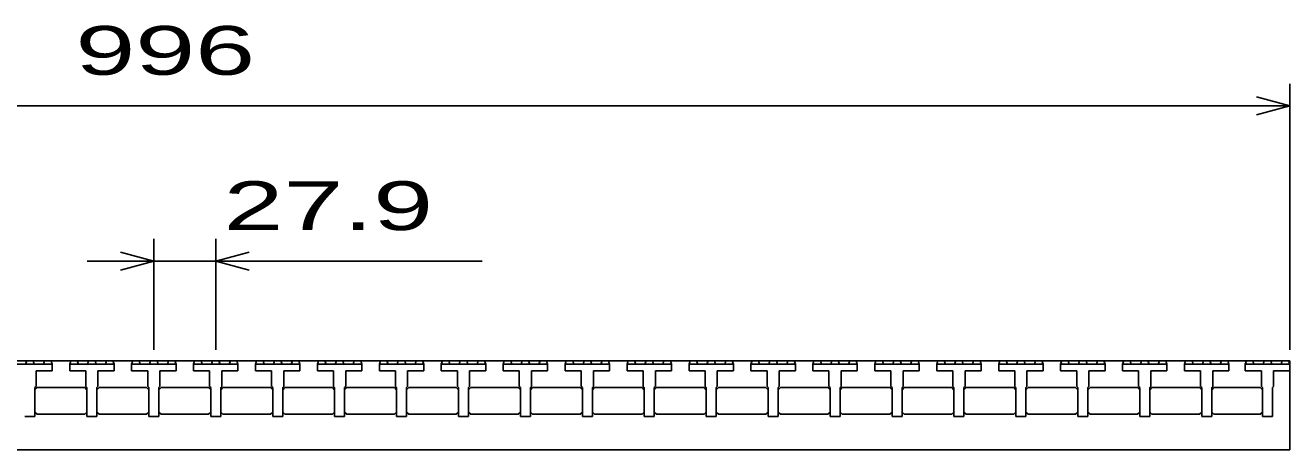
# Model space of a CAD drawing. Units: millimetres, scale not verified. Extents: x -1820 to 1731, y -1282 to 1054.
# Drawn here: x -993 to -423, y -422 to -230 of the extents above; entities that cross this region are included whole.
import ezdxf
from ezdxf.enums import TextEntityAlignment as Align

# ---------------------------------------------------------------- set-up
doc = ezdxf.new("R2010")
doc.units = ezdxf.units.MM
doc.header["$LTSCALE"] = 10
doc.layers.add('16', color=3, linetype='Continuous', lineweight=25)
doc.layers.add('22', color=2, linetype='Continuous', lineweight=25)
doc.styles.add('ベクトル', font='')
doc.styles.get('ベクトル').set_extended_font_data('ベクトル')

msp = doc.modelspace()

# ---------------------------------------------------------------- linework, layer by layer
at = {"layer": '16'}
for p, q in [((-1419, -381.5), (-423, -381.5)), ((-992.45, -383), (-991.95, -381.5)), ((-991.95, -381.5), (-989.05, -381.5)), ((-989.05, -381.5), (-988.55, -383)), ((-984.4, -383), (-983.9, -381.5)), ((-983.9, -381.5), (-981, -381.5)), ((-981, -381.5), (-980.5, -383)), ((-972.6, -383), (-972.1, -381.5)), ((-972.1, -381.5), (-969.2, -381.5)), ((-969.2, -381.5), (-968.7, -383)), ((-964.55, -383), (-964.05, -381.5)), ((-964.05, -381.5), (-961.15, -381.5)), ((-961.15, -381.5), (-960.65, -383)), ((-956.5, -383), (-956, -381.5)), ((-956, -381.5), (-953.1, -381.5)), ((-953.1, -381.5), (-952.6, -383)), ((-944.7, -383), (-944.2, -381.5)), ((-944.2, -381.5), (-941.3, -381.5)), ((-941.3, -381.5), (-940.8, -383)), ((-936.65, -383), (-936.15, -381.5)), ((-936.15, -381.5), (-933.25, -381.5)), ((-933.25, -381.5), (-932.75, -383)), ((-928.6, -383), (-928.1, -381.5)), ((-928.1, -381.5), (-925.2, -381.5)), ((-925.2, -381.5), (-924.7, -383)), ((-916.8, -383), (-916.3, -381.5)), ((-916.3, -381.5), (-913.4, -381.5)), ((-913.4, -381.5), (-912.9, -383)), ((-908.75, -383), (-908.25, -381.5)), ((-908.25, -381.5), (-905.35, -381.5)), ((-905.35, -381.5), (-904.85, -383)), ((-900.7, -383), (-900.2, -381.5)), ((-900.2, -381.5), (-897.3, -381.5)), ((-897.3, -381.5), (-896.8, -383)), ((-888.9, -383), (-888.4, -381.5)), ((-888.4, -381.5), (-885.5, -381.5)), ((-885.5, -381.5), (-885, -383)), ((-880.85, -383), (-880.35, -381.5)), ((-880.35, -381.5), (-877.45, -381.5)), ((-877.45, -381.5), (-876.95, -383)), ((-872.8, -383), (-872.3, -381.5)), ((-872.3, -381.5), (-869.4, -381.5)), ((-869.4, -381.5), (-868.9, -383)), ((-861, -383), (-860.5, -381.5)), ((-860.5, -381.5), (-857.6, -381.5)), ((-857.6, -381.5), (-857.1, -383)), ((-852.95, -383), (-852.45, -381.5)), ((-852.45, -381.5), (-849.55, -381.5)), ((-849.55, -381.5), (-849.05, -383)), ((-844.9, -383), (-844.4, -381.5)), ((-844.4, -381.5), (-841.5, -381.5)), ((-841.5, -381.5), (-841, -383)), ((-833.1, -383), (-832.6, -381.5)), ((-832.6, -381.5), (-829.7, -381.5)), ((-829.7, -381.5), (-829.2, -383)), ((-825.05, -383), (-824.55, -381.5)), ((-824.55, -381.5), (-821.65, -381.5)), ((-821.65, -381.5), (-821.15, -383)), ((-817, -383), (-816.5, -381.5)), ((-816.5, -381.5), (-813.6, -381.5)), ((-813.6, -381.5), (-813.1, -383)), ((-805.2, -383), (-804.7, -381.5)), ((-804.7, -381.5), (-801.8, -381.5)), ((-801.8, -381.5), (-801.3, -383)), ((-797.15, -383), (-796.65, -381.5)), ((-796.65, -381.5), (-793.75, -381.5)), ((-793.75, -381.5), (-793.25, -383)), ((-789.1, -383), (-788.6, -381.5)), ((-788.6, -381.5), (-785.7, -381.5)), ((-785.7, -381.5), (-785.2, -383)), ((-777.3, -383), (-776.8, -381.5)), ((-776.8, -381.5), (-773.9, -381.5)), ((-773.9, -381.5), (-773.4, -383)), ((-769.25, -383), (-768.75, -381.5)), ((-768.75, -381.5), (-765.85, -381.5)), ((-765.85, -381.5), (-765.35, -383)), ((-761.2, -383), (-760.7, -381.5)), ((-760.7, -381.5), (-757.8, -381.5)), ((-757.8, -381.5), (-757.3, -383)), ((-749.4, -383), (-748.9, -381.5)), ((-748.9, -381.5), (-746, -381.5)), ((-746, -381.5), (-745.5, -383)), ((-741.35, -383), (-740.85, -381.5)), ((-740.85, -381.5), (-737.95, -381.5)), ((-737.95, -381.5), (-737.45, -383)), ((-733.3, -383), (-732.8, -381.5)), ((-732.8, -381.5), (-729.9, -381.5)), ((-729.9, -381.5), (-729.4, -383)), ((-721.5, -383), (-721, -381.5)), ((-721, -381.5), (-718.1, -381.5)), ((-718.1, -381.5), (-717.6, -383)), ((-713.45, -383), (-712.95, -381.5)), ((-712.95, -381.5), (-710.05, -381.5)), ((-710.05, -381.5), (-709.55, -383)), ((-705.4, -383), (-704.9, -381.5)), ((-704.9, -381.5), (-702, -381.5)), ((-702, -381.5), (-701.5, -383)), ((-693.6, -383), (-693.1, -381.5)), ((-693.1, -381.5), (-690.2, -381.5)), ((-690.2, -381.5), (-689.7, -383)), ((-685.55, -383), (-685.05, -381.5)), ((-685.05, -381.5), (-682.15, -381.5)), ((-682.15, -381.5), (-681.65, -383)), ((-677.5, -383), (-677, -381.5)), ((-677, -381.5), (-674.1, -381.5)), ((-674.1, -381.5), (-673.6, -383)), ((-665.7, -383), (-665.2, -381.5)), ((-665.2, -381.5), (-662.3, -381.5)), ((-662.3, -381.5), (-661.8, -383)), ((-657.65, -383), (-657.15, -381.5)), ((-657.15, -381.5), (-654.25, -381.5)), ((-654.25, -381.5), (-653.75, -383)), ((-649.6, -383), (-649.1, -381.5)), ((-649.1, -381.5), (-646.2, -381.5)), ((-646.2, -381.5), (-645.7, -383)), ((-637.8, -383), (-637.3, -381.5)), ((-637.3, -381.5), (-634.4, -381.5)), ((-634.4, -381.5), (-633.9, -383)), ((-629.75, -383), (-629.25, -381.5)), ((-629.25, -381.5), (-626.35, -381.5)), ((-626.35, -381.5), (-625.85, -383)), ((-621.7, -383), (-621.2, -381.5)), ((-621.2, -381.5), (-618.3, -381.5)), ((-618.3, -381.5), (-617.8, -383)), ((-609.9, -383), (-609.4, -381.5)), ((-609.4, -381.5), (-606.5, -381.5)), ((-606.5, -381.5), (-606, -383)), ((-601.85, -383), (-601.35, -381.5)), ((-601.35, -381.5), (-598.45, -381.5)), ((-598.45, -381.5), (-597.95, -383)), ((-593.8, -383), (-593.3, -381.5)), ((-593.3, -381.5), (-590.4, -381.5)), ((-590.4, -381.5), (-589.9, -383)), ((-582, -383), (-581.5, -381.5)), ((-581.5, -381.5), (-578.6, -381.5)), ((-578.6, -381.5), (-578.1, -383)), ((-573.95, -383), (-573.45, -381.5)), ((-573.45, -381.5), (-570.55, -381.5)), ((-570.55, -381.5), (-570.05, -383)), ((-565.9, -383), (-565.4, -381.5)), ((-565.4, -381.5), (-562.5, -381.5)), ((-562.5, -381.5), (-562, -383)), ((-554.1, -383), (-553.6, -381.5)), ((-553.6, -381.5), (-550.7, -381.5)), ((-550.7, -381.5), (-550.2, -383)), ((-546.05, -383), (-545.55, -381.5)), ((-545.55, -381.5), (-542.65, -381.5)), ((-542.65, -381.5), (-542.15, -383)), ((-538, -383), (-537.5, -381.5)), ((-537.5, -381.5), (-534.6, -381.5)), ((-534.6, -381.5), (-534.1, -383)), ((-526.2, -383), (-525.7, -381.5)), ((-525.7, -381.5), (-522.8, -381.5)), ((-522.8, -381.5), (-522.3, -383)), ((-518.15, -383), (-517.65, -381.5)), ((-517.65, -381.5), (-514.75, -381.5)), ((-514.75, -381.5), (-514.25, -383)), ((-510.1, -383), (-509.6, -381.5)), ((-509.6, -381.5), (-506.7, -381.5)), ((-506.7, -381.5), (-506.2, -383)), ((-498.3, -383), (-497.8, -381.5)), ((-497.8, -381.5), (-494.9, -381.5)), ((-494.9, -381.5), (-494.4, -383)), ((-490.25, -383), (-489.75, -381.5)), ((-489.75, -381.5), (-486.85, -381.5)), ((-486.85, -381.5), (-486.35, -383)), ((-482.2, -383), (-481.7, -381.5)), ((-481.7, -381.5), (-478.8, -381.5)), ((-478.8, -381.5), (-478.3, -383)), ((-470.4, -383), (-469.9, -381.5)), ((-469.9, -381.5), (-467, -381.5)), ((-467, -381.5), (-466.5, -383)), ((-462.35, -383), (-461.85, -381.5)), ((-461.85, -381.5), (-458.95, -381.5)), ((-458.95, -381.5), (-458.45, -383)), ((-454.3, -383), (-453.8, -381.5)), ((-453.8, -381.5), (-450.9, -381.5)), ((-450.9, -381.5), (-450.4, -383)), ((-443, -383), (-442.5, -381.5)), ((-442.5, -381.5), (-439.6, -381.5)), ((-439.6, -381.5), (-439.1, -383)), ((-434.95, -383), (-434.45, -381.5)), ((-434.45, -381.5), (-431.55, -381.5)), ((-431.55, -381.5), (-431.05, -383)), ((-426.9, -383), (-426.4, -381.5)), ((-426.4, -381.5), (-423.5, -381.5)), ((-423.5, -381.5), (-423, -383)), ((-423, -421.5), (-423, -381.5)), ((-980.5, -383), (-1000.5, -383)), ((-987.75, -393), (-987.75, -386)), ((-987.75, -386), (-980.5, -386)), ((-980.5, -386), (-980.5, -383)), ((-972.6, -383), (-972.6, -386)), ((-952.6, -383), (-972.6, -383)), ((-972.6, -386), (-965.35, -386)), ((-965.35, -386), (-965.35, -393)), ((-959.85, -393), (-959.85, -386)), ((-959.85, -386), (-952.6, -386)), ((-952.6, -386), (-952.6, -383)), ((-944.7, -383), (-944.7, -386)), ((-924.7, -383), (-944.7, -383)), ((-944.7, -386), (-937.45, -386)), ((-937.45, -386), (-937.45, -393)), ((-931.95, -393), (-931.95, -386)), ((-931.95, -386), (-924.7, -386)), ((-924.7, -386), (-924.7, -383)), ((-916.8, -383), (-916.8, -386)), ((-896.8, -383), (-916.8, -383)), ((-916.8, -386), (-909.55, -386)), ((-909.55, -386), (-909.55, -393)), ((-904.05, -393), (-904.05, -386)), ((-904.05, -386), (-896.8, -386)), ((-896.8, -386), (-896.8, -383)), ((-888.9, -383), (-888.9, -386)), ((-868.9, -383), (-888.9, -383)), ((-888.9, -386), (-881.65, -386)), ((-881.65, -386), (-881.65, -393)), ((-876.15, -393), (-876.15, -386)), ((-876.15, -386), (-868.9, -386)), ((-868.9, -386), (-868.9, -383)), ((-861, -383), (-861, -386)), ((-841, -383), (-861, -383)), ((-861, -386), (-853.75, -386)), ((-853.75, -386), (-853.75, -393)), ((-848.25, -393), (-848.25, -386)), ((-848.25, -386), (-841, -386)), ((-841, -386), (-841, -383)), ((-833.1, -383), (-833.1, -386)), ((-813.1, -383), (-833.1, -383)), ((-833.1, -386), (-825.85, -386)), ((-825.85, -386), (-825.85, -393)), ((-820.35, -393), (-820.35, -386)), ((-820.35, -386), (-813.1, -386)), ((-813.1, -386), (-813.1, -383)), ((-805.2, -383), (-805.2, -386)), ((-785.2, -383), (-805.2, -383)), ((-805.2, -386), (-797.95, -386)), ((-797.95, -386), (-797.95, -393)), ((-792.45, -393), (-792.45, -386)), ((-792.45, -386), (-785.2, -386)), ((-785.2, -386), (-785.2, -383)), ((-777.3, -383), (-777.3, -386)), ((-757.3, -383), (-777.3, -383)), ((-777.3, -386), (-770.05, -386)), ((-770.05, -386), (-770.05, -393)), ((-764.55, -393), (-764.55, -386)), ((-764.55, -386), (-757.3, -386)), ((-757.3, -386), (-757.3, -383)), ((-749.4, -383), (-749.4, -386)), ((-729.4, -383), (-749.4, -383)), ((-749.4, -386), (-742.15, -386)), ((-742.15, -386), (-742.15, -393)), ((-736.65, -393), (-736.65, -386)), ((-736.65, -386), (-729.4, -386)), ((-729.4, -386), (-729.4, -383)), ((-721.5, -383), (-721.5, -386)), ((-701.5, -383), (-721.5, -383)), ((-721.5, -386), (-714.25, -386)), ((-714.25, -386), (-714.25, -393)), ((-708.75, -393), (-708.75, -386)), ((-708.75, -386), (-701.5, -386)), ((-701.5, -386), (-701.5, -383)), ((-693.6, -383), (-693.6, -386)), ((-673.6, -383), (-693.6, -383)), ((-693.6, -386), (-686.35, -386)), ((-686.35, -386), (-686.35, -393)), ((-680.85, -393), (-680.85, -386)), ((-680.85, -386), (-673.6, -386)), ((-673.6, -386), (-673.6, -383)), ((-665.7, -383), (-665.7, -386)), ((-645.7, -383), (-665.7, -383)), ((-665.7, -386), (-658.45, -386)), ((-658.45, -386), (-658.45, -393)), ((-652.95, -393), (-652.95, -386)), ((-652.95, -386), (-645.7, -386)), ((-645.7, -386), (-645.7, -383)), ((-637.8, -383), (-637.8, -386)), ((-617.8, -383), (-637.8, -383)), ((-637.8, -386), (-630.55, -386)), ((-630.55, -386), (-630.55, -393)), ((-625.05, -393), (-625.05, -386)), ((-625.05, -386), (-617.8, -386)), ((-617.8, -386), (-617.8, -383)), ((-609.9, -383), (-609.9, -386)), ((-589.9, -383), (-609.9, -383)), ((-609.9, -386), (-602.65, -386)), ((-602.65, -386), (-602.65, -393)), ((-597.15, -393), (-597.15, -386)), ((-597.15, -386), (-589.9, -386)), ((-589.9, -386), (-589.9, -383)), ((-582, -383), (-582, -386)), ((-562, -383), (-582, -383)), ((-582, -386), (-574.75, -386)), ((-574.75, -386), (-574.75, -393)), ((-569.25, -393), (-569.25, -386)), ((-569.25, -386), (-562, -386)), ((-562, -386), (-562, -383)), ((-554.1, -383), (-554.1, -386)), ((-534.1, -383), (-554.1, -383)), ((-554.1, -386), (-546.85, -386)), ((-546.85, -386), (-546.85, -393)), ((-541.35, -393), (-541.35, -386)), ((-541.35, -386), (-534.1, -386)), ((-534.1, -386), (-534.1, -383)), ((-526.2, -383), (-526.2, -386)), ((-506.2, -383), (-526.2, -383)), ((-526.2, -386), (-518.95, -386)), ((-518.95, -386), (-518.95, -393)), ((-513.45, -393), (-513.45, -386)), ((-513.45, -386), (-506.2, -386)), ((-506.2, -386), (-506.2, -383)), ((-498.3, -383), (-498.3, -386)), ((-478.3, -383), (-498.3, -383)), ((-498.3, -386), (-491.05, -386)), ((-491.05, -386), (-491.05, -393)), ((-485.55, -393), (-485.55, -386)), ((-485.55, -386), (-478.3, -386)), ((-478.3, -386), (-478.3, -383)), ((-470.4, -383), (-470.4, -386)), ((-450.4, -383), (-470.4, -383)), ((-470.4, -386), (-463.15, -386)), ((-463.15, -386), (-463.15, -393)), ((-457.65, -393), (-457.65, -386)), ((-457.65, -386), (-450.4, -386)), ((-450.4, -386), (-450.4, -383)), ((-443, -383), (-443, -386)), ((-423, -383), (-443, -383)), ((-443, -386), (-435.75, -386)), ((-435.75, -386), (-435.75, -393)), ((-430.25, -393), (-430.25, -386)), ((-430.25, -386), (-423, -386)), ((-423, -386), (-423, -383)), ((-988.25, -393.5), (-987.75, -393)), ((-965.35, -393), (-964.85, -393.5)), ((-960.35, -393.5), (-959.85, -393)), ((-937.45, -393), (-936.95, -393.5)), ((-932.45, -393.5), (-931.95, -393)), ((-909.55, -393), (-909.05, -393.5)), ((-904.55, -393.5), (-904.05, -393)), ((-881.65, -393), (-881.15, -393.5)), ((-876.65, -393.5), (-876.15, -393)), ((-853.75, -393), (-853.25, -393.5)), ((-848.75, -393.5), (-848.25, -393)), ((-825.85, -393), (-825.35, -393.5)), ((-820.85, -393.5), (-820.35, -393)), ((-797.95, -393), (-797.45, -393.5)), ((-792.95, -393.5), (-792.45, -393)), ((-770.05, -393), (-769.55, -393.5)), ((-765.05, -393.5), (-764.55, -393)), ((-742.15, -393), (-741.65, -393.5)), ((-737.15, -393.5), (-736.65, -393)), ((-714.25, -393), (-713.75, -393.5)), ((-709.25, -393.5), (-708.75, -393)), ((-686.35, -393), (-685.85, -393.5)), ((-681.35, -393.5), (-680.85, -393)), ((-658.45, -393), (-657.95, -393.5)), ((-653.45, -393.5), (-652.95, -393)), ((-630.55, -393), (-630.05, -393.5)), ((-625.55, -393.5), (-625.05, -393)), ((-602.65, -393), (-602.15, -393.5)), ((-597.65, -393.5), (-597.15, -393)), ((-574.75, -393), (-574.25, -393.5)), ((-569.75, -393.5), (-569.25, -393)), ((-546.85, -393), (-546.35, -393.5)), ((-541.85, -393.5), (-541.35, -393)), ((-518.95, -393), (-518.45, -393.5)), ((-513.95, -393.5), (-513.45, -393)), ((-491.05, -393), (-490.55, -393.5)), ((-486.05, -393.5), (-485.55, -393)), ((-463.15, -393), (-462.65, -393.5)), ((-458.15, -393.5), (-457.65, -393)), ((-435.75, -393), (-435.25, -393.5)), ((-430.75, -393.5), (-430.25, -393)), ((-988.25, -406.5), (-988.25, -393.5)), ((-988.25, -394.5), (-987.25, -393.5)), ((-987.25, -393.5), (-965.85, -393.5)), ((-965.85, -393.5), (-964.85, -394.5)), ((-964.85, -393.5), (-964.85, -406.5)), ((-960.35, -406.5), (-960.35, -393.5)), ((-960.35, -394.5), (-959.35, -393.5)), ((-959.35, -393.5), (-937.95, -393.5)), ((-937.95, -393.5), (-936.95, -394.5)), ((-936.95, -393.5), (-936.95, -406.5)), ((-932.45, -406.5), (-932.45, -393.5)), ((-932.45, -394.5), (-931.45, -393.5)), ((-931.45, -393.5), (-910.05, -393.5)), ((-910.05, -393.5), (-909.05, -394.5)), ((-909.05, -393.5), (-909.05, -406.5)), ((-904.55, -406.5), (-904.55, -393.5)), ((-904.55, -394.5), (-903.55, -393.5)), ((-903.55, -393.5), (-882.15, -393.5)), ((-882.15, -393.5), (-881.15, -394.5)), ((-881.15, -393.5), (-881.15, -406.5)), ((-876.65, -406.5), (-876.65, -393.5)), ((-876.65, -394.5), (-875.65, -393.5)), ((-875.65, -393.5), (-854.25, -393.5)), ((-854.25, -393.5), (-853.25, -394.5)), ((-853.25, -393.5), (-853.25, -406.5)), ((-848.75, -406.5), (-848.75, -393.5)), ((-848.75, -394.5), (-847.75, -393.5)), ((-847.75, -393.5), (-826.35, -393.5)), ((-826.35, -393.5), (-825.35, -394.5)), ((-825.35, -393.5), (-825.35, -406.5)), ((-820.85, -406.5), (-820.85, -393.5)), ((-820.85, -394.5), (-819.85, -393.5)), ((-819.85, -393.5), (-798.45, -393.5)), ((-798.45, -393.5), (-797.45, -394.5)), ((-797.45, -393.5), (-797.45, -406.5)), ((-792.95, -406.5), (-792.95, -393.5)), ((-792.95, -394.5), (-791.95, -393.5)), ((-791.95, -393.5), (-770.55, -393.5)), ((-770.55, -393.5), (-769.55, -394.5)), ((-769.55, -393.5), (-769.55, -406.5)), ((-765.05, -406.5), (-765.05, -393.5)), ((-765.05, -394.5), (-764.05, -393.5)), ((-764.05, -393.5), (-742.65, -393.5)), ((-742.65, -393.5), (-741.65, -394.5)), ((-741.65, -393.5), (-741.65, -406.5)), ((-737.15, -406.5), (-737.15, -393.5)), ((-737.15, -394.5), (-736.15, -393.5)), ((-736.15, -393.5), (-714.75, -393.5)), ((-714.75, -393.5), (-713.75, -394.5)), ((-713.75, -393.5), (-713.75, -406.5)), ((-709.25, -406.5), (-709.25, -393.5)), ((-709.25, -394.5), (-708.25, -393.5)), ((-708.25, -393.5), (-686.85, -393.5)), ((-686.85, -393.5), (-685.85, -394.5)), ((-685.85, -393.5), (-685.85, -406.5)), ((-681.35, -406.5), (-681.35, -393.5)), ((-681.35, -394.5), (-680.35, -393.5)), ((-680.35, -393.5), (-658.95, -393.5)), ((-658.95, -393.5), (-657.95, -394.5)), ((-657.95, -393.5), (-657.95, -406.5)), ((-653.45, -406.5), (-653.45, -393.5)), ((-653.45, -394.5), (-652.45, -393.5)), ((-652.45, -393.5), (-631.05, -393.5)), ((-631.05, -393.5), (-630.05, -394.5)), ((-630.05, -393.5), (-630.05, -406.5)), ((-625.55, -406.5), (-625.55, -393.5)), ((-625.55, -394.5), (-624.55, -393.5)), ((-624.55, -393.5), (-603.15, -393.5)), ((-603.15, -393.5), (-602.15, -394.5)), ((-602.15, -393.5), (-602.15, -406.5)), ((-597.65, -406.5), (-597.65, -393.5)), ((-597.65, -394.5), (-596.65, -393.5)), ((-596.65, -393.5), (-575.25, -393.5)), ((-575.25, -393.5), (-574.25, -394.5)), ((-574.25, -393.5), (-574.25, -406.5)), ((-569.75, -406.5), (-569.75, -393.5)), ((-569.75, -394.5), (-568.75, -393.5)), ((-568.75, -393.5), (-547.35, -393.5)), ((-547.35, -393.5), (-546.35, -394.5)), ((-546.35, -393.5), (-546.35, -406.5)), ((-541.85, -406.5), (-541.85, -393.5)), ((-541.85, -394.5), (-540.85, -393.5)), ((-540.85, -393.5), (-519.45, -393.5)), ((-519.45, -393.5), (-518.45, -394.5)), ((-518.45, -393.5), (-518.45, -406.5)), ((-513.95, -406.5), (-513.95, -393.5)), ((-513.95, -394.5), (-512.95, -393.5)), ((-512.95, -393.5), (-491.55, -393.5)), ((-491.55, -393.5), (-490.55, -394.5)), ((-490.55, -393.5), (-490.55, -406.5)), ((-486.05, -406.5), (-486.05, -393.5)), ((-486.05, -394.5), (-485.05, -393.5)), ((-485.05, -393.5), (-463.65, -393.5)), ((-463.65, -393.5), (-462.65, -394.5)), ((-462.65, -393.5), (-462.65, -406.5)), ((-458.15, -406.5), (-458.15, -393.5)), ((-458.15, -394.5), (-457.15, -393.5)), ((-457.15, -393.5), (-436.25, -393.5)), ((-436.25, -393.5), (-435.25, -394.5)), ((-435.25, -393.5), (-435.25, -406.5)), ((-430.75, -406.5), (-430.75, -393.5)), ((-992.75, -406.5), (-988.25, -406.5)), ((-987.25, -405.5), (-988.25, -404.5)), ((-965.85, -405.5), (-987.25, -405.5)), ((-964.85, -404.5), (-965.85, -405.5)), ((-964.85, -406.5), (-960.35, -406.5)), ((-959.35, -405.5), (-960.35, -404.5)), ((-937.95, -405.5), (-959.35, -405.5)), ((-936.95, -404.5), (-937.95, -405.5)), ((-936.95, -406.5), (-932.45, -406.5)), ((-931.45, -405.5), (-932.45, -404.5)), ((-910.05, -405.5), (-931.45, -405.5)), ((-909.05, -404.5), (-910.05, -405.5)), ((-909.05, -406.5), (-904.55, -406.5)), ((-903.55, -405.5), (-904.55, -404.5)), ((-882.15, -405.5), (-903.55, -405.5)), ((-881.15, -404.5), (-882.15, -405.5)), ((-881.15, -406.5), (-876.65, -406.5)), ((-875.65, -405.5), (-876.65, -404.5)), ((-854.25, -405.5), (-875.65, -405.5)), ((-853.25, -404.5), (-854.25, -405.5)), ((-853.25, -406.5), (-848.75, -406.5)), ((-847.75, -405.5), (-848.75, -404.5)), ((-826.35, -405.5), (-847.75, -405.5)), ((-825.35, -404.5), (-826.35, -405.5)), ((-825.35, -406.5), (-820.85, -406.5)), ((-819.85, -405.5), (-820.85, -404.5)), ((-798.45, -405.5), (-819.85, -405.5)), ((-797.45, -404.5), (-798.45, -405.5)), ((-797.45, -406.5), (-792.95, -406.5)), ((-791.95, -405.5), (-792.95, -404.5)), ((-770.55, -405.5), (-791.95, -405.5)), ((-769.55, -404.5), (-770.55, -405.5)), ((-769.55, -406.5), (-765.05, -406.5)), ((-764.05, -405.5), (-765.05, -404.5)), ((-742.65, -405.5), (-764.05, -405.5)), ((-741.65, -404.5), (-742.65, -405.5)), ((-741.65, -406.5), (-737.15, -406.5)), ((-736.15, -405.5), (-737.15, -404.5)), ((-714.75, -405.5), (-736.15, -405.5)), ((-713.75, -404.5), (-714.75, -405.5)), ((-713.75, -406.5), (-709.25, -406.5)), ((-708.25, -405.5), (-709.25, -404.5)), ((-686.85, -405.5), (-708.25, -405.5)), ((-685.85, -404.5), (-686.85, -405.5)), ((-685.85, -406.5), (-681.35, -406.5)), ((-680.35, -405.5), (-681.35, -404.5)), ((-658.95, -405.5), (-680.35, -405.5)), ((-657.95, -404.5), (-658.95, -405.5)), ((-657.95, -406.5), (-653.45, -406.5)), ((-652.45, -405.5), (-653.45, -404.5)), ((-631.05, -405.5), (-652.45, -405.5)), ((-630.05, -404.5), (-631.05, -405.5)), ((-630.05, -406.5), (-625.55, -406.5)), ((-624.55, -405.5), (-625.55, -404.5)), ((-603.15, -405.5), (-624.55, -405.5)), ((-602.15, -404.5), (-603.15, -405.5)), ((-602.15, -406.5), (-597.65, -406.5)), ((-596.65, -405.5), (-597.65, -404.5)), ((-575.25, -405.5), (-596.65, -405.5)), ((-574.25, -404.5), (-575.25, -405.5)), ((-574.25, -406.5), (-569.75, -406.5)), ((-568.75, -405.5), (-569.75, -404.5)), ((-547.35, -405.5), (-568.75, -405.5)), ((-546.35, -404.5), (-547.35, -405.5)), ((-546.35, -406.5), (-541.85, -406.5)), ((-540.85, -405.5), (-541.85, -404.5)), ((-519.45, -405.5), (-540.85, -405.5)), ((-518.45, -404.5), (-519.45, -405.5)), ((-518.45, -406.5), (-513.95, -406.5)), ((-512.95, -405.5), (-513.95, -404.5)), ((-491.55, -405.5), (-512.95, -405.5)), ((-490.55, -404.5), (-491.55, -405.5)), ((-490.55, -406.5), (-486.05, -406.5)), ((-485.05, -405.5), (-486.05, -404.5)), ((-463.65, -405.5), (-485.05, -405.5)), ((-462.65, -404.5), (-463.65, -405.5)), ((-462.65, -406.5), (-458.15, -406.5)), ((-457.15, -405.5), (-458.15, -404.5)), ((-436.25, -405.5), (-457.15, -405.5)), ((-435.25, -404.5), (-436.25, -405.5)), ((-435.25, -406.5), (-430.75, -406.5)), ((-1419, -421.5), (-423, -421.5))]:
    msp.add_line(p, q, dxfattribs=at)
at = {"layer": '22', "color": 4}
for p, q in [((-423, -376.5), (-423, -256.5)), ((-1419, -266.5), (-423, -266.5)), ((-423, -266.5), (-438, -262.5)), ((-438, -270.5), (-423, -266.5)), ((-934.7, -376.5), (-934.7, -326.5)), ((-906.8, -326.5), (-906.8, -376.5)), ((-934.7, -336.5), (-949.7, -332.5)), ((-906.8, -336.5), (-891.8, -332.5)), ((-934.7, -336.5), (-964.7, -336.5)), ((-949.7, -340.5), (-934.7, -336.5)), ((-934.7, -336.5), (-906.8, -336.5)), ((-891.8, -340.5), (-906.8, -336.5)), ((-906.8, -336.5), (-786.8, -336.5))]:
    msp.add_line(p, q, dxfattribs=at)

# ---------------------------------------------------------------- texts
at = {"layer": '22', "style": 'ベクトル', "width": 1.65}
for s, p in [(' 996 ', (-983.5, -241.5)), (' 27.9 ', (-916.8, -311.5))]:
    msp.add_text(s, height=21.99, dxfattribs=at).set_placement(p, align=Align.MIDDLE_LEFT)

doc.saveas('drawing.dxf')
